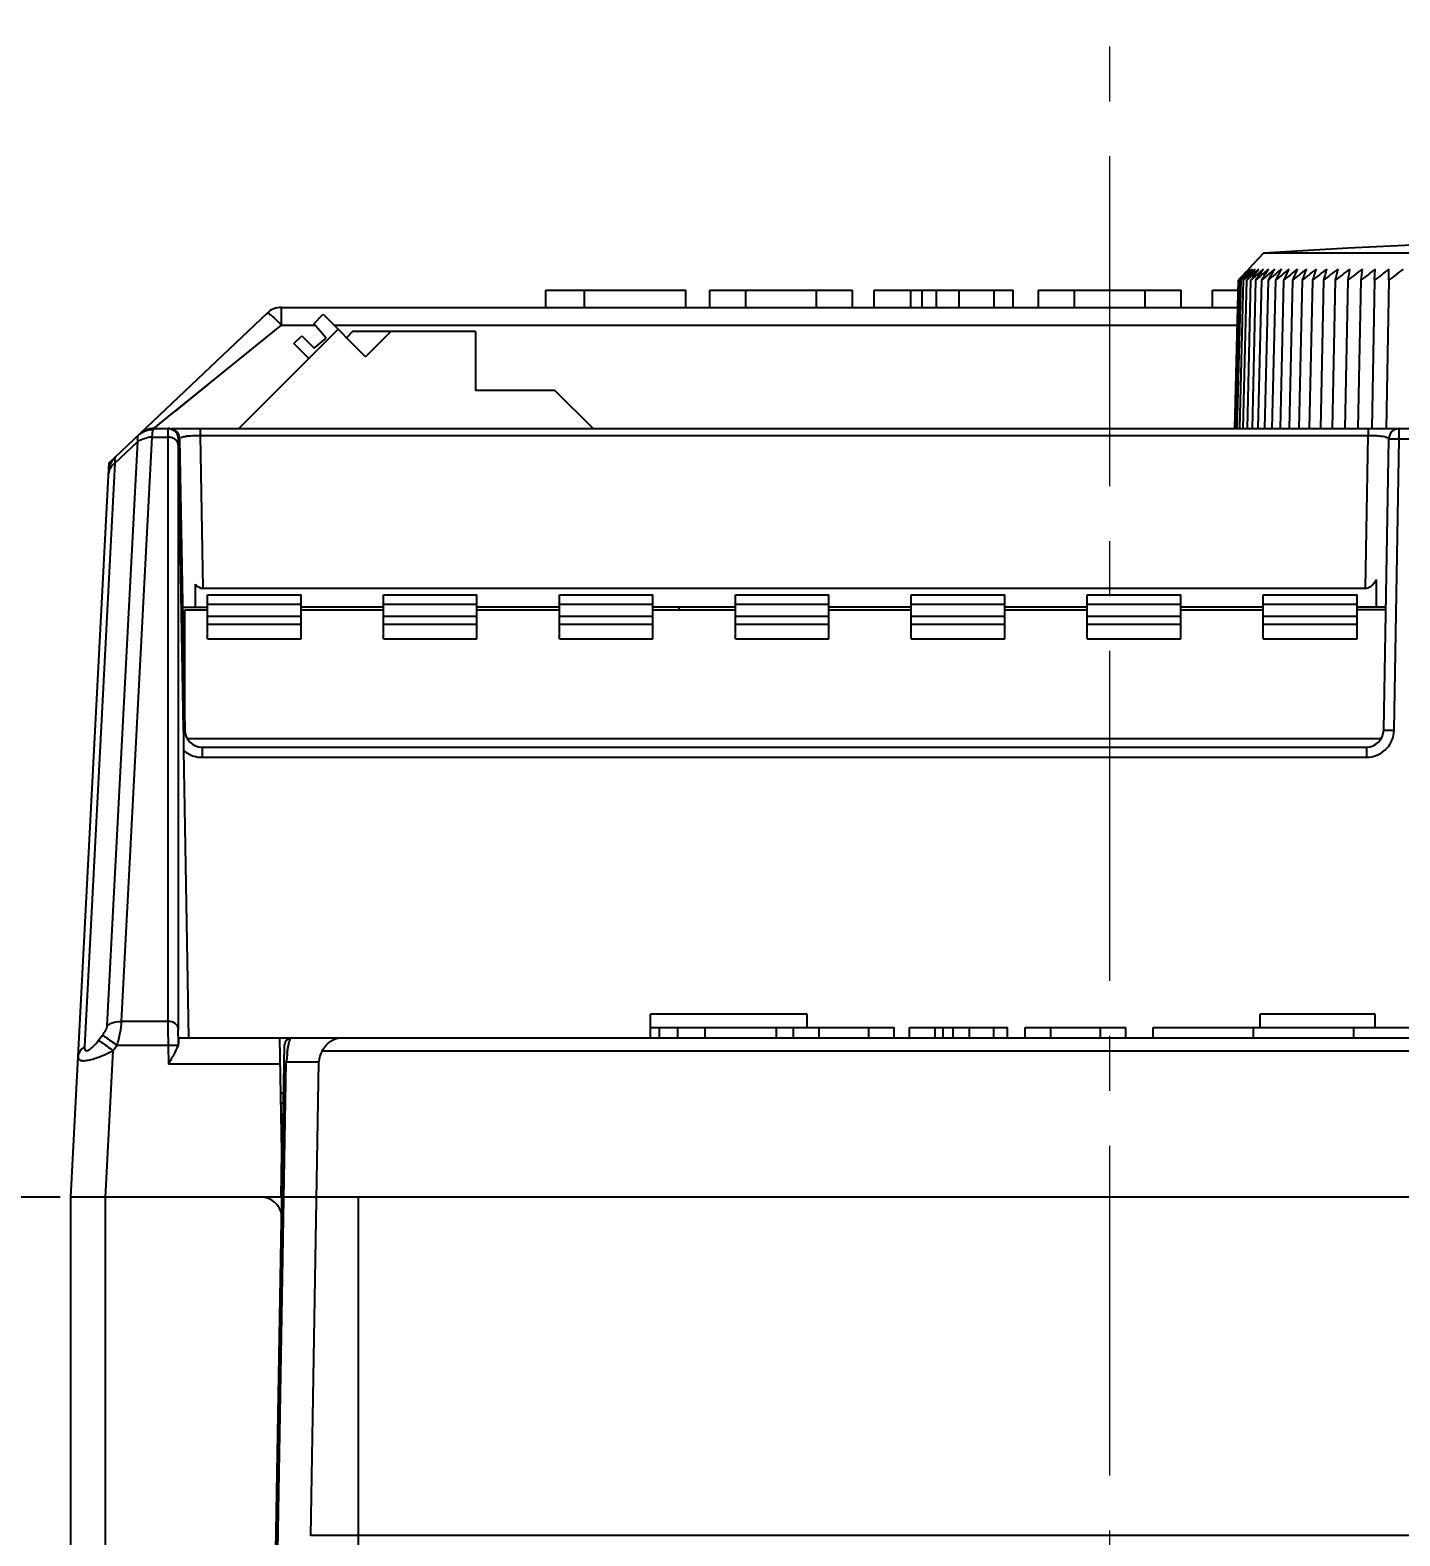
# Model space of a CAD drawing. Header units: millimetres. Extents: x 509 to 2357, y -197 to 647.
# Drawn here: x 2221.68 to 2261.22, y 470.18 to 513.67 of the extents above; entities that cross this region are included whole.
import ezdxf

# ---------------------------------------------------------------- set-up
doc = ezdxf.new("R2010")
doc.units = ezdxf.units.MM
doc.header["$PDMODE"] = 3
doc.header["$PDSIZE"] = 0.7
doc.linetypes.add('CENTER', pattern=[17.8, 10.75, -2.35, 2.35, -2.35])
doc.linetypes.add('CENTER2', pattern=[28.575, 19.05, -3.175, 3.175, -3.175])
doc.layers.get('0').update_dxf_attribs({"linetype": 'CONTINUOUS'})
doc.layers.get('Defpoints').update_dxf_attribs({"linetype": 'CONTINUOUS'})
doc.layers.add('3', color=112, linetype='CENTER', lineweight=15)
doc.layers.add('Dim', color=1, linetype='CONTINUOUS')
doc.layers.add('SU', color=7, linetype='CONTINUOUS')
doc.styles.add('OMI-1', font='arial.ttf', dxfattribs={"oblique": 1, "height": 3})
doc.dimstyles.new('1', dxfattribs={"dimtxt": 5, "dimasz": 2.5, "dimexe": 0.8, "dimexo": 0.3, "dimgap": 0.5, "dimtad": 1, "dimtoh": 1, "dimdec": 1, "dimzin": 0, "dimdsep": 46, "dimtxsty": 'OMI-1', "dimcen": 0, "dimclrd": 256, "dimclre": 256, "dimclrt": 256, "dimadec": 0, "dimazin": 0, "dimtfac": 0.8, "dimtdec": 1, "dimtix": 1, "dimtmove": 0, "dimatfit": 3, "dimfxl": 1, "dimtolj": 1, "dimtzin": 0, "dimarcsym": 0})

# ---------------------------------------------------------------- blocks, each defined once
blk = doc.blocks.new('*D4147')
at = {"layer": 'Defpoints', "color": 0}
for p in [(2210.45, 479.96), (2222.847, 479.96), (2224.447, 409.36)]:
    blk.add_point(p, dxfattribs=at)
at = {"layer": 'Dim', "lineweight": -2}
for p, q in [((2222.547, 479.96), (2209.65, 479.96)), ((2210.45, 411.86), (2210.45, 477.46)), ((2224.147, 409.36), (2209.65, 409.36))]:
    blk.add_line(p, q, dxfattribs=at)
at = {"layer": 'Dim'}
for points in [[(2210.867, 477.46), (2210.034, 477.46), (2210.45, 479.96)], [(2210.034, 411.86), (2210.867, 411.86), (2210.45, 409.36)]]:
    blk.add_solid(points, dxfattribs=at)
at = {"layer": 'Dim', "insert": (2208.419, 444.66), "char_height": 3, "attachment_point": 5, "rotation": 90, "style": 'OMI-1'}
blk.add_mtext('\\A1;70.6', dxfattribs=at)
blk = doc.blocks.new('*D4155')
at = {"layer": 'Defpoints', "color": 0}
for p in [(2270.347, 522.776), (2252.847, 519.633), (2270.347, 512.571)]:
    blk.add_point(p, dxfattribs=at)
at = {"layer": 'Dim', "lineweight": -2}
for p, q in [((2252.847, 519.933), (2252.847, 523.576)), ((2270.347, 512.871), (2270.347, 523.576)), ((2255.347, 522.776), (2267.847, 522.776))]:
    blk.add_line(p, q, dxfattribs=at)
at = {"layer": 'Dim'}
for points in [[(2255.347, 523.192), (2255.347, 522.359), (2252.847, 522.776)], [(2267.847, 522.359), (2267.847, 523.192), (2270.347, 522.776)]]:
    blk.add_solid(points, dxfattribs=at)
at = {"layer": 'Dim', "insert": (2261.597, 524.807), "char_height": 3, "attachment_point": 5, "style": 'OMI-1'}
blk.add_mtext('\\A1;17.5', dxfattribs=at)
blk = doc.blocks.new('*D4156')
at = {"layer": 'Defpoints', "color": 0}
for p in [(2252.847, 528.918), (2252.847, 528.401), (2286.338, 495.668)]:
    blk.add_point(p, dxfattribs=at)
at = {"layer": 'Dim', "lineweight": -2}
for p, q in [((2252.847, 528.701), (2252.847, 529.718)), ((2286.338, 495.968), (2286.338, 529.718)), ((2283.838, 528.918), (2255.347, 528.918))]:
    blk.add_line(p, q, dxfattribs=at)
at = {"layer": 'Dim'}
for points in [[(2255.347, 529.334), (2255.347, 528.501), (2252.847, 528.918)], [(2283.838, 528.501), (2283.838, 529.334), (2286.338, 528.918)]]:
    blk.add_solid(points, dxfattribs=at)
at = {"layer": 'Dim', "insert": (2269.593, 530.95), "char_height": 3, "attachment_point": 5, "style": 'OMI-1'}
blk.add_mtext('\\A1;33.5', dxfattribs=at)

msp = doc.modelspace()

# ---------------------------------------------------------------- linework, layer by layer
at = {"color": 7, "linetype": 'Continuous'}
for p, q in [((2257.282, 507.223), (2256.859, 506.772)), ((2283.413, 507.223), (2257.282, 507.223)), ((2256.865, 506.766), (2256.831, 506.73)), ((2256.834, 506.73), (2256.865, 506.766)), ((2256.901, 506.766), (2256.865, 506.73)), ((2256.871, 506.73), (2256.901, 506.766)), ((2256.902, 506.695), (2256.96, 506.766)), ((2256.988, 506.695), (2257.043, 506.766)), ((2257.097, 506.695), (2257.149, 506.766)), ((2257.229, 506.695), (2257.278, 506.766)), ((2257.385, 506.695), (2257.43, 506.766)), ((2260.489, 506.441), (2260.511, 506.766)), ((2260.902, 506.441), (2260.906, 506.766)), ((2256.553, 506.441), (2256.444, 502.16)), ((2256.577, 506.441), (2256.469, 502.16)), ((2256.626, 506.441), (2256.517, 502.16)), ((2256.623, 506.515), (2256.553, 506.441)), ((2256.65, 506.515), (2256.577, 506.441)), ((2256.698, 506.441), (2256.59, 502.16)), ((2256.712, 506.526), (2256.626, 506.441)), ((2256.794, 506.441), (2256.688, 502.16)), ((2256.775, 506.515), (2256.698, 506.441)), ((2256.874, 506.515), (2256.794, 506.441)), ((2256.914, 506.441), (2256.809, 502.16)), ((2256.822, 506.478), (2256.85, 506.515)), ((2256.996, 506.515), (2256.914, 506.441)), ((2257.058, 506.441), (2256.953, 502.16)), ((2256.963, 506.51), (2256.967, 506.515)), ((2257.152, 506.524), (2257.058, 506.441)), ((2257.225, 506.441), (2257.122, 502.16)), ((2257.334, 506.536), (2257.225, 506.441)), ((2257.334, 506.536), (2257.225, 506.441)), ((2257.415, 506.441), (2257.313, 502.16)), ((2257.628, 506.441), (2257.528, 502.16)), ((2257.863, 506.441), (2257.765, 502.16)), ((2258.12, 506.441), (2258.024, 502.16)), ((2258.398, 506.441), (2258.304, 502.16)), ((2258.698, 506.441), (2258.606, 502.16)), ((2259.018, 506.441), (2258.928, 502.16)), ((2259.357, 506.441), (2259.271, 502.16)), ((2259.716, 506.441), (2259.632, 502.16)), ((2260.094, 506.441), (2260.013, 502.16)), ((2260.489, 506.441), (2260.412, 502.16)), ((2260.902, 506.441), (2260.828, 502.16)), ((2236.561, 505.66), (2236.561, 506.16)), ((2236.561, 506.16), (2240.605, 506.16)), ((2237.679, 505.66), (2237.679, 506.16)), ((2240.606, 505.66), (2240.606, 506.16)), ((2241.303, 505.66), (2241.303, 506.16)), ((2241.303, 506.16), (2245.419, 506.16)), ((2242.344, 505.66), (2242.344, 506.16)), ((2244.378, 505.66), (2244.378, 506.16)), ((2245.419, 505.66), (2245.419, 506.16)), ((2246.047, 505.66), (2246.047, 506.16)), ((2246.047, 506.16), (2250.059, 506.16)), ((2247.099, 505.66), (2247.099, 506.16)), ((2247.43, 505.66), (2247.43, 506.16)), ((2247.841, 505.66), (2247.841, 506.16)), ((2248.499, 505.66), (2248.499, 506.16)), ((2249.505, 505.66), (2249.505, 506.16)), ((2250.059, 505.66), (2250.059, 506.16)), ((2250.789, 505.66), (2250.789, 506.16)), ((2250.789, 506.16), (2254.905, 506.16)), ((2251.831, 505.66), (2251.831, 506.16)), ((2253.864, 505.66), (2253.864, 506.16)), ((2254.905, 505.66), (2254.905, 506.16)), ((2255.814, 505.66), (2255.814, 506.16)), ((2255.814, 506.16), (2256.57, 506.16)), ((2223.959, 501.166), (2228.521, 505.495)), ((2228.934, 505.147), (2228.934, 505.66)), ((2228.934, 505.66), (2256.557, 505.66)), ((2229.865, 505.187), (2230.137, 505.46)), ((2230.137, 505.46), (2231.362, 504.234)), ((2225.424, 502.304), (2228.934, 505.147)), ((2230.567, 505.029), (2227.697, 502.16)), ((2228.934, 505.147), (2229.899, 505.147)), ((2230.222, 504.774), (2229.865, 505.187)), ((2230.449, 505.147), (2256.544, 505.147)), ((2230.987, 504.96), (2230.812, 504.784)), ((2234.537, 504.96), (2230.987, 504.96)), ((2232.087, 504.96), (2231.362, 504.234)), ((2234.537, 504.96), (2234.537, 503.26)), ((2229.292, 504.615), (2229.519, 504.841)), ((2229.722, 504.185), (2229.292, 504.615)), ((2229.519, 504.841), (2229.881, 504.479)), ((2229.881, 504.479), (2230.222, 504.774)), ((2225.869, 502.665), (2226.603, 503.26)), ((2226.603, 503.26), (2226.831, 503.444)), ((2236.827, 503.26), (2234.537, 503.26)), ((2237.927, 502.16), (2236.827, 503.26)), ((2225.245, 502.16), (2225.508, 502.372)), ((2225.556, 502.411), (2225.731, 502.553)), ((2224.317, 485.038), (2225.202, 501.909)), ((2225.202, 501.909), (2225.654, 501.909)), ((2225.232, 502.128), (2225.245, 502.16)), ((2225.245, 502.16), (2225.661, 502.16)), ((2225.654, 501.947), (2225.654, 501.909)), ((2225.654, 501.909), (2225.654, 485.038)), ((2225.779, 502.16), (2280.029, 502.16)), ((2225.961, 501.865), (2225.958, 501.997)), ((2226.587, 502.16), (2226.587, 501.962)), ((2226.587, 501.962), (2226.664, 497.546)), ((2226.587, 501.962), (2260.308, 501.962)), ((2260.231, 497.546), (2260.308, 501.962)), ((2260.308, 502.16), (2260.308, 501.962)), ((2261.203, 501.865), (2261.203, 502.16)), ((2223.902, 484.921), (2224.785, 501.786)), ((2224.126, 501.16), (2224.785, 501.786)), ((2225.954, 501.69), (2225.954, 484.818)), ((2225.961, 501.865), (2225.958, 501.865)), ((2226.108, 493.453), (2225.963, 501.864)), ((2225.992, 501.865), (2226.139, 493.451)), ((2260.756, 493.451), (2260.903, 501.865)), ((2261.056, 493.451), (2261.203, 501.865)), ((2261.203, 501.865), (2279.736, 501.865)), ((2222.847, 479.96), (2223.959, 501.166)), ((2224.126, 501.16), (2223.243, 484.305)), ((2226.447, 497.002), (2226.447, 497.663)), ((2226.664, 497.546), (2260.231, 497.546)), ((2260.547, 497.002), (2260.547, 497.803)), ((2226.797, 496.085), (2226.797, 497.36)), ((2226.797, 497.36), (2229.497, 497.36)), ((2226.797, 497.087), (2229.497, 497.087)), ((2229.497, 496.085), (2229.497, 497.36)), ((2231.877, 496.085), (2231.877, 497.36)), ((2231.877, 497.36), (2234.577, 497.36)), ((2231.877, 497.087), (2234.577, 497.087)), ((2234.577, 496.085), (2234.577, 497.36)), ((2236.957, 496.085), (2236.957, 497.36)), ((2236.957, 497.36), (2239.657, 497.36)), ((2236.957, 497.087), (2239.657, 497.087)), ((2239.657, 496.085), (2239.657, 497.36)), ((2242.037, 496.085), (2242.037, 497.36)), ((2242.037, 497.36), (2244.737, 497.36)), ((2242.037, 497.087), (2244.737, 497.087)), ((2244.737, 496.085), (2244.737, 497.36)), ((2247.117, 496.085), (2247.117, 497.36)), ((2247.117, 497.36), (2249.817, 497.36)), ((2247.117, 497.087), (2249.817, 497.087)), ((2249.817, 496.085), (2249.817, 497.36)), ((2252.197, 496.085), (2252.197, 497.36)), ((2252.197, 497.36), (2254.897, 497.36)), ((2252.197, 497.087), (2254.897, 497.087)), ((2254.897, 496.085), (2254.897, 497.36)), ((2257.277, 496.085), (2257.277, 497.36)), ((2257.277, 497.36), (2259.987, 497.36)), ((2257.277, 497.087), (2259.987, 497.087)), ((2259.987, 496.085), (2259.987, 497.36)), ((2226.077, 497.002), (2226.797, 497.002)), ((2226.147, 493.368), (2226.147, 496.929)), ((2226.147, 496.929), (2226.797, 496.929)), ((2226.797, 496.741), (2229.497, 496.741)), ((2231.877, 497.002), (2229.497, 497.002)), ((2229.497, 496.929), (2231.877, 496.929)), ((2231.877, 496.741), (2234.577, 496.741)), ((2236.957, 497.002), (2234.577, 497.002)), ((2234.577, 496.929), (2236.957, 496.929)), ((2236.957, 496.741), (2239.657, 496.741)), ((2242.037, 497.002), (2239.657, 497.002)), ((2239.657, 496.929), (2242.037, 496.929)), ((2240.417, 496.929), (2240.418, 497.002)), ((2242.037, 496.741), (2244.737, 496.741)), ((2247.117, 497.002), (2244.737, 497.002)), ((2244.737, 496.929), (2247.117, 496.929)), ((2247.117, 496.741), (2249.817, 496.741)), ((2252.197, 497.002), (2249.817, 497.002)), ((2249.817, 496.929), (2252.197, 496.929)), ((2252.197, 496.741), (2254.897, 496.741)), ((2257.277, 497.002), (2254.897, 497.002)), ((2254.897, 496.929), (2257.277, 496.929)), ((2257.277, 496.741), (2259.987, 496.741)), ((2260.818, 497.002), (2259.987, 497.002)), ((2260.817, 496.929), (2259.987, 496.929)), ((2226.797, 496.515), (2229.497, 496.515)), ((2231.877, 496.515), (2234.577, 496.515)), ((2236.957, 496.515), (2239.657, 496.515)), ((2242.037, 496.515), (2244.737, 496.515)), ((2247.117, 496.515), (2249.817, 496.515)), ((2252.197, 496.515), (2254.897, 496.515)), ((2257.277, 496.515), (2259.987, 496.515)), ((2226.797, 496.085), (2229.497, 496.085)), ((2231.877, 496.085), (2234.577, 496.085)), ((2236.957, 496.085), (2239.657, 496.085)), ((2242.037, 496.085), (2244.737, 496.085)), ((2247.117, 496.085), (2249.817, 496.085)), ((2252.197, 496.085), (2254.897, 496.085)), ((2257.277, 496.085), (2259.987, 496.085)), ((2226.206, 493.21), (2260.689, 493.21)), ((2226.115, 492.86), (2226.114, 492.921)), ((2226.258, 484.56), (2226.115, 492.86)), ((2226.639, 492.96), (2226.639, 492.665)), ((2226.639, 492.96), (2260.256, 492.96)), ((2260.256, 492.96), (2260.256, 492.665)), ((2226.639, 492.665), (2260.256, 492.665)), ((2225.654, 485.038), (2224.317, 485.038)), ((2239.584, 484.56), (2239.584, 485.245)), ((2244.11, 485.245), (2239.584, 485.245)), ((2244.11, 484.86), (2244.11, 485.245)), ((2257.184, 484.86), (2257.184, 485.245)), ((2260.51, 485.245), (2257.184, 485.245)), ((2260.51, 484.86), (2260.51, 485.245)), ((2223.652, 484.493), (2223.767, 484.642)), ((2225.962, 484.56), (2279.732, 484.56)), ((2228.947, 481.26), (2228.89, 484.56)), ((2239.584, 484.86), (2243.228, 484.86)), ((2239.847, 484.56), (2239.847, 484.86)), ((2240.376, 484.56), (2240.376, 484.86)), ((2241.164, 484.56), (2241.164, 484.86)), ((2243.228, 484.56), (2243.228, 484.86)), ((2243.228, 484.86), (2246.621, 484.86)), ((2243.72, 484.56), (2243.72, 484.86)), ((2244.454, 484.56), (2244.454, 484.86)), ((2245.887, 484.56), (2245.887, 484.86)), ((2246.621, 484.56), (2246.621, 484.86)), ((2247.064, 484.56), (2247.064, 484.86)), ((2247.064, 484.86), (2249.893, 484.86)), ((2247.805, 484.56), (2247.805, 484.86)), ((2248.039, 484.56), (2248.039, 484.86)), ((2248.329, 484.56), (2248.329, 484.86)), ((2248.793, 484.56), (2248.793, 484.86)), ((2249.502, 484.56), (2249.502, 484.86)), ((2249.893, 484.56), (2249.893, 484.86)), ((2250.407, 484.56), (2250.407, 484.86)), ((2250.407, 484.86), (2253.309, 484.86)), ((2251.142, 484.56), (2251.142, 484.86)), ((2252.575, 484.56), (2252.575, 484.86)), ((2253.309, 484.56), (2253.309, 484.86)), ((2254.098, 484.56), (2254.098, 484.86)), ((2254.098, 484.86), (2279.442, 484.86)), ((2256.996, 484.56), (2256.996, 484.86)), ((2259.894, 484.56), (2259.894, 484.86)), ((2224.068, 484.191), (2223.846, 479.96)), ((2224.068, 484.191), (2224.183, 484.34)), ((2225.659, 484.34), (2224.183, 484.34)), ((2225.659, 484.34), (2225.668, 483.801)), ((2228.282, 441.86), (2229.024, 484.363)), ((2230.103, 484.184), (2275.591, 484.184)), ((2228.903, 483.801), (2225.668, 483.801)), ((2228.827, 469.747), (2229.073, 483.868)), ((2229.073, 483.868), (2230.016, 483.868)), ((2229.777, 470.194), (2230.016, 483.868)), ((2229, 482.96), (2228.918, 482.96)), ((2228.995, 482.675), (2228.923, 482.675)), ((2228.925, 479.96), (2228.947, 481.26)), ((2222.847, 407.31), (2222.847, 479.96)), ((2228.925, 479.96), (2222.847, 479.96)), ((2223.847, 479.96), (2223.847, 409.06)), ((2275.918, 470.194), (2229.777, 470.194))]:
    msp.add_line(p, q, dxfattribs=at)
for points in [[(2227.076, 503.643), (2227.34, 503.857), (2227.622, 504.085), (2227.923, 504.329), (2228.241, 504.588), (2228.578, 504.861), (2228.934, 505.147)], [(2225.245, 502.16), (2225.25, 502.165), (2225.27, 502.181), (2225.306, 502.209), (2225.357, 502.249), (2225.424, 502.304)]]:
    msp.add_lwpolyline(points, dxfattribs=at)
for centre, radius, start, end in [((2270.347, 307.65), 200, 86.25439, 93.74561), ((2289.429, 475.068), 45.443, 135.8343, 136.212), ((2289.406, 473.982), 46.167, 134.8177, 135.196), ((2289.953, 478.41), 43.549, 139.4343, 139.7894), ((2289.219, 473.151), 46.59, 133.8206, 134.2448), ((2290.619, 479.292), 43.448, 140.8971, 141.2026), ((2289.37, 472.059), 47.43, 132.9671, 133.4099), ((2291.194, 480.359), 43.17, 142.4065, 142.7077), ((2289.513, 471.058), 48.193, 132.1884, 132.6307), ((2291.956, 481.397), 43.071, 144.0304, 144.3259), ((2289.697, 470.098), 48.944, 131.481, 131.9225), ((2293.382, 482.103), 43.724, 145.7751, 146.1759), ((2289.87, 469.238), 49.605, 130.8412, 131.2656), ((2294.682, 483.064), 44.153, 147.6425, 148.0311), ((2290.065, 468.444), 50.222, 130.266, 130.6706), ((2295.866, 484.254), 44.393, 149.5288, 150.0132), ((2290.286, 467.711), 50.799, 129.7527, 130.1378), ((2291.06, 466.401), 52.162, 129.301, 129.86), ((2297.987, 485.091), 45.658, 151.6596, 152.1209), ((2291.368, 465.741), 52.717, 128.9041, 129.4619), ((2300.743, 485.857), 47.565, 153.9231, 154.3572), ((2291.691, 465.16), 53.209, 128.5622, 129.1189), ((2304.374, 486.542), 50.353, 156.3189, 156.7212), ((2292.027, 464.66), 53.634, 128.2737, 128.8295), ((2309.256, 487.133), 54.399, 158.8441, 159.2099), ((2292.373, 464.245), 53.986, 128.0371, 128.5922), ((2316.022, 487.614), 60.337, 161.49341, 161.8178), ((2292.727, 463.92), 54.263, 127.8513, 128.4059), ((2325.82, 487.962), 69.311, 164.25842, 164.53671), ((2293.088, 463.685), 54.46, 127.7155, 128.2697), ((2340.974, 488.131), 83.645, 167.12759, 167.35532), ((2293.454, 463.542), 54.576, 127.6288, 128.1829), ((2367.01, 488.023), 108.863, 170.08618, 170.25938), ((2293.824, 463.494), 54.609, 127.591, 128.1452), ((2421.083, 487.335), 162.119, 173.11641, 173.23182), ((2294.197, 463.54), 54.56, 127.6018, 128.1564), ((2294.573, 463.679), 54.427, 127.6612, 128.2164), ((2291.838, 465.868), 53.209, 130.1362, 130.3113), ((2228.934, 505.06), 0.6, 90, 133.5), ((2225.245, 501.56), 0.6, 90.0067, 133.5092), ((2225.198, 501.117), 0.793, 89.7529, 100.7646), ((2225.654, 501.517), 0.393, 82.464, 89.9704), ((2225.658, 501.866), 0.293, 83.4169, 89.9725), ((2225.692, 501.86), 0.3, 1, 91.2527), ((2225.656, 501.853), 0.307, 66.4704, 83.377), ((2225.66, 501.861), 0.298, 60.4647, 66.4536), ((2225.66, 501.862), 0.297, 50.4347, 60.419), ((2225.663, 501.859), 0.298, 1.0365, 10.7922), ((2226.421, 500.34), 1.616, 96.8818, 98.4111), ((2261.203, 501.86), 0.3, 90, 179), ((2234.406, 501.699), 8.452, 179.5844, 179.8851), ((2237.8, 501.69), 11.846, 179.8752, 180.0021), ((2224.545, 500.895), 0.6, 133.5, 177), ((2224.279, 500.84), 0.337, 170.4755, 176.9846), ((2226.639, 493.46), 0.5, 181, 270), ((2260.256, 493.46), 0.5, 270, 359), ((2260.256, 493.465), 0.8, 270.0003, 314.0575), ((2226.639, 493.469), 0.804, 253.1225, 269.9585), ((2240.808, 484.819), 14.854, 180.003, 180.1451), ((2229.224, 484.36), 0.2, 90, 179), ((2235.1, 483.371), 6.047, 173.4147, 174.0117), ((2234.29, 483.465), 5.231, 172.7623, 173.4173), ((2236.706, 483.211), 7.662, 174.5634, 175.0781), ((2235.881, 483.289), 6.832, 174.0109, 174.5641), ((2228.347, 479.36), 0.6, 9.176, 90)]:
    msp.add_arc(centre, radius, start, end, dxfattribs=at)
for centre, major_axis, ratio, start_param, end_param in [((2226.637, 499.301), (-0.031, 1.754), 0.341974, 2.769807, 3.135624), ((2260.258, 499.301), (0.031, 1.754), 0.341974, -3.135624, -2.587899), ((2225.976, 483.76), (-0.014, 0.8), 0.015398, -0.000269, 0.623), ((2232.137, 483.06), (2.05, -1.097), 0.499313, 3.113762, 3.392264), ((2228.257, 469.07), (1.428, 1.403), 0.371584, -0.377709, -0.361509)]:
    msp.add_ellipse(centre, major_axis=major_axis, ratio=ratio, start_param=start_param, end_param=end_param, dxfattribs=at)
for points, knots in [([(2228.521, 505.495), (2228.524, 505.498), (2228.543, 505.494), (2228.568, 505.478), (2228.609, 505.449), (2228.683, 505.389), (2228.794, 505.287), (2228.885, 505.197), (2228.934, 505.147)], [0, 0, 0, 0, 0.027295, 0.085199, 0.175763, 0.297074, 0.616231, 1, 1, 1, 1]), ([(2224.785, 501.785), (2224.783, 501.807), (2224.777, 501.873), (2224.786, 501.951), (2224.819, 501.982)], [0, 0, 0, 0, 0.32998, 1, 1, 1, 1]), ([(2224.785, 501.785), (2224.804, 501.799), (2224.886, 501.85), (2224.978, 501.882), (2225.05, 501.895)], [0, 0, 0, 0, 0.239957, 1, 1, 1, 1]), ([(2224.819, 501.982), (2224.872, 502.033), (2225.004, 502.113), (2225.157, 502.133), (2225.232, 502.128)], [0, 0, 0, 0, 0.495248, 1, 1, 1, 1]), ([(2225.202, 501.909), (2225.204, 501.954), (2225.209, 502.027), (2225.221, 502.101), (2225.232, 502.128)], [0, 0, 0, 0, 0.606115, 1, 1, 1, 1]), ([(2225.658, 502.16), (2225.657, 502.16), (2225.658, 502.152), (2225.656, 502.145), (2225.656, 502.126), (2225.655, 502.091), (2225.655, 502.03), (2225.654, 501.977), (2225.654, 501.947)], [0, 0, 0, 0, 0.016674, 0.065244, 0.145668, 0.257453, 0.571804, 1, 1, 1, 1]), ([(2225.954, 501.69), (2225.952, 501.743), (2225.886, 501.857), (2225.769, 501.898), (2225.706, 501.906)], [0, 0, 0, 0, 0.453891, 1, 1, 1, 1]), ([(2225.761, 502.143), (2225.81, 502.125), (2225.899, 502.064), (2225.946, 501.966), (2225.955, 501.915)], [0, 0, 0, 0, 0.500276, 1, 1, 1, 1]), ([(2226.025, 501.898), (2226.034, 501.903), (2226.085, 501.922), (2226.14, 501.932), (2226.185, 501.939)], [0, 0, 0, 0, 0.180343, 1, 1, 1, 1]), ([(2226.228, 501.944), (2226.254, 501.948), (2226.373, 501.959), (2226.493, 501.963), (2226.587, 501.962)], [0, 0, 0, 0, 0.221832, 1, 1, 1, 1]), ([(2260.308, 501.962), (2260.328, 501.962), (2260.407, 501.962), (2260.485, 501.96), (2260.543, 501.956)], [0, 0, 0, 0, 0.25801, 1, 1, 1, 1]), ([(2260.543, 501.956), (2260.573, 501.954), (2260.669, 501.946), (2260.766, 501.933), (2260.829, 501.914)], [0, 0, 0, 0, 0.309945, 1, 1, 1, 1]), ([(2260.829, 501.914), (2260.849, 501.908), (2260.876, 501.9), (2260.903, 501.875), (2260.903, 501.865)], [0, 0, 0, 0, 0.659722, 1, 1, 1, 1]), ([(2225.958, 501.865), (2225.956, 501.865), (2225.958, 501.851), (2225.954, 501.836), (2225.955, 501.8), (2225.954, 501.775), (2225.954, 501.76)], [0, 0, 0, 0, 0.065214, 0.255968, 0.569489, 1, 1, 1, 1]), ([(2260.903, 501.865), (2260.903, 501.867), (2260.915, 501.864), (2260.928, 501.868), (2260.957, 501.866), (2260.993, 501.867), (2261.038, 501.867), (2261.109, 501.866), (2261.164, 501.865), (2261.203, 501.865)], [0, 0, 0, 0, 0.019706, 0.076639, 0.168835, 0.293106, 0.444561, 0.617977, 1, 1, 1, 1]), ([(2224.059, 501.104), (2224.044, 501.089), (2223.991, 501.029), (2223.956, 500.953), (2223.947, 500.895)], [0, 0, 0, 0, 0.263178, 1, 1, 1, 1]), ([(2223.966, 501.167), (2223.965, 501.167), (2223.962, 501.167), (2223.96, 501.167), (2223.959, 501.166)], [0, 0, 0, 0, 0.64376, 1, 1, 1, 1]), ([(2224.005, 501.156), (2224.001, 501.157), (2223.988, 501.161), (2223.975, 501.165), (2223.966, 501.167)], [0, 0, 0, 0, 0.330398, 1, 1, 1, 1]), ([(2224.132, 501.331), (2224.118, 501.317), (2224.115, 501.251), (2224.12, 501.198), (2224.126, 501.16)], [0, 0, 0, 0, 0.336739, 1, 1, 1, 1]), ([(2226.108, 493.453), (2226.115, 493.452), (2226.122, 493.449), (2226.139, 493.453), (2226.139, 493.451)], [0, 0, 0, 0, 0.744762, 1, 1, 1, 1]), ([(2226.114, 492.921), (2226.114, 492.967), (2226.111, 493.144), (2226.11, 493.321), (2226.108, 493.453)], [0, 0, 0, 0, 0.257771, 1, 1, 1, 1]), ([(2260.756, 493.451), (2260.756, 493.453), (2260.768, 493.45), (2260.781, 493.454), (2260.81, 493.452), (2260.846, 493.453), (2260.891, 493.453), (2260.962, 493.452), (2261.018, 493.452), (2261.056, 493.451)], [0, 0, 0, 0, 0.019706, 0.076639, 0.168835, 0.293106, 0.444561, 0.617977, 1, 1, 1, 1]), ([(2260.812, 492.89), (2260.887, 492.962), (2261.009, 493.138), (2261.054, 493.347), (2261.056, 493.451)], [0, 0, 0, 0, 0.500019, 1, 1, 1, 1]), ([(2223.767, 484.642), (2223.802, 484.688), (2223.859, 484.774), (2223.899, 484.874), (2223.902, 484.921)], [0, 0, 0, 0, 0.546702, 1, 1, 1, 1]), ([(2223.902, 484.921), (2223.93, 484.941), (2224.057, 485.013), (2224.207, 485.04), (2224.317, 485.038)], [0, 0, 0, 0, 0.237487, 1, 1, 1, 1]), ([(2224.183, 484.34), (2224.221, 484.464), (2224.28, 484.694), (2224.315, 484.93), (2224.317, 485.038)], [0, 0, 0, 0, 0.548312, 1, 1, 1, 1]), ([(2225.954, 484.818), (2225.952, 484.878), (2225.866, 485.006), (2225.727, 485.038), (2225.654, 485.038)], [0, 0, 0, 0, 0.450795, 1, 1, 1, 1]), ([(2225.654, 485.038), (2225.654, 484.989), (2225.655, 484.757), (2225.657, 484.524), (2225.659, 484.34)], [0, 0, 0, 0, 0.208554, 1, 1, 1, 1]), ([(2223.298, 484.194), (2223.328, 484.191), (2223.396, 484.226), (2223.515, 484.325), (2223.599, 484.424), (2223.652, 484.493)], [0, 0, 0, 0, 0.191124, 0.446355, 1, 1, 1, 1]), ([(2223.652, 484.493), (2223.678, 484.477), (2223.819, 484.379), (2223.956, 484.276), (2224.068, 484.191)], [0, 0, 0, 0, 0.177207, 1, 1, 1, 1]), ([(2223.767, 484.642), (2223.792, 484.626), (2223.934, 484.529), (2224.071, 484.426), (2224.183, 484.34)], [0, 0, 0, 0, 0.177207, 1, 1, 1, 1]), ([(2225.958, 484.409), (2225.957, 484.443), (2225.956, 484.567), (2225.954, 484.691), (2225.954, 484.781)], [0, 0, 0, 0, 0.275887, 1, 1, 1, 1]), ([(2229.141, 484.375), (2229.152, 484.423), (2229.167, 484.484), (2229.197, 484.545), (2229.216, 484.56), (2229.224, 484.56)], [0, 0, 0, 0, 0.698492, 0.888336, 1, 1, 1, 1]), ([(2230.103, 484.184), (2230.169, 484.292), (2230.313, 484.473), (2230.538, 484.56), (2230.637, 484.56)], [0, 0, 0, 0, 0.55962, 1, 1, 1, 1]), ([(2223.059, 484.002), (2223.058, 483.983), (2223.07, 483.938), (2223.142, 483.904), (2223.241, 483.9), (2223.373, 483.919), (2223.53, 483.962), (2223.768, 484.046), (2223.948, 484.129), (2224.068, 484.191)], [0, 0, 0, 0, 0.052001, 0.11147, 0.199285, 0.319869, 0.468393, 0.636557, 1, 1, 1, 1]), ([(2223.243, 484.305), (2223.191, 484.269), (2223.102, 484.181), (2223.062, 484.06), (2223.059, 484.002)], [0, 0, 0, 0, 0.522426, 1, 1, 1, 1]), ([(2223.243, 484.305), (2223.241, 484.28), (2223.242, 484.242), (2223.267, 484.202), (2223.288, 484.194), (2223.298, 484.194)], [0, 0, 0, 0, 0.551649, 0.774883, 1, 1, 1, 1]), ([(2225.946, 484.334), (2225.911, 484.339), (2225.814, 484.34), (2225.719, 484.341), (2225.659, 484.34)], [0, 0, 0, 0, 0.37734, 1, 1, 1, 1]), ([(2225.668, 483.801), (2225.723, 483.894), (2225.825, 484.065), (2225.922, 484.244), (2225.946, 484.334)], [0, 0, 0, 0, 0.537629, 1, 1, 1, 1]), ([(2229.1, 484.124), (2229.102, 484.139), (2229.109, 484.193), (2229.117, 484.246), (2229.124, 484.284)], [0, 0, 0, 0, 0.275031, 1, 1, 1, 1]), ([(2229.124, 484.284), (2229.125, 484.293), (2229.13, 484.323), (2229.136, 484.353), (2229.141, 484.375)], [0, 0, 0, 0, 0.270367, 1, 1, 1, 1]), ([(2229.014, 483.764), (2229.014, 483.774), (2229.02, 483.814), (2229.048, 483.85), (2229.073, 483.868)], [0, 0, 0, 0, 0.238433, 1, 1, 1, 1])]:
    msp.add_open_spline(points, degree=3, knots=knots, dxfattribs=at)
for points in [[(2225.685, 502.161), (2225.711, 502.158), (2225.737, 502.152), (2225.761, 502.143)], [(2225.958, 501.865), (2225.957, 501.948), (2225.914, 502.038), (2225.849, 502.091)], [(2224.126, 501.16), (2224.102, 501.143), (2224.08, 501.124), (2224.059, 501.104)], [(2226.115, 492.86), (2226.199, 492.787), (2226.3, 492.732), (2226.406, 492.699)], [(2225.958, 484.409), (2225.958, 484.384), (2225.953, 484.358), (2225.946, 484.334)]]:
    msp.add_open_spline(points, degree=3, dxfattribs=at)
at = {"layer": '3', "linetype": 'CENTER2', "ltscale": 0.5}
msp.add_line((2252.847, 329.048), (2252.847, 537.482), dxfattribs=at)
at = {"layer": 'SU', "color": 7, "linetype": 'Continuous'}
for p, q in [((2282.847, 479.96), (2222.847, 479.96)), ((2231.147, 479.96), (2231.147, 438.86))]:
    msp.add_line(p, q, dxfattribs=at)

# ---------------------------------------------------------------- dimensions: what is measured, and where the dimension line sits
at = {"layer": 'Dim'}
for base, p1, p2, picture, middle in [((2252.847, 528.918), (2286.338, 495.668), (2252.847, 528.401), '*D4156', (2269.593, 530.95)), ((2270.347, 522.776), (2252.847, 519.633), (2270.347, 512.571), '*D4155', (2261.597, 524.807))]:
    dim = msp.add_linear_dim(base=base, p1=p1, p2=p2, dimstyle='1', dxfattribs=at)
    dim.commit()
    dim.dimension.update_dxf_attribs({"geometry": picture, "text_midpoint": middle})
dim = msp.add_linear_dim(base=(2210.45, 479.96), p1=(2224.447, 409.36), p2=(2222.847, 479.96), angle=90, dimstyle='1', dxfattribs=at)
dim.commit()
dim.dimension.update_dxf_attribs({"geometry": '*D4147', "text_midpoint": (2208.419, 444.66)})

doc.saveas('drawing.dxf')
